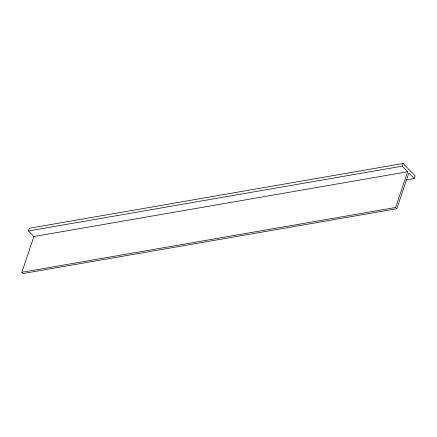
<?xml version="1.0" encoding="UTF-8"?>
<svg xmlns="http://www.w3.org/2000/svg" width="437" height="437" viewBox="0 0 437 437"><rect width="100%" height="100%" fill="white"/><g stroke="black" fill="none" stroke-linecap="round" stroke-linejoin="round"><path stroke-width="0.66" d="M33.878 236.548L21.85 272.289L395.589 207.488L407.617 171.752L33.878 236.548L28.454 230.96L29.361 228.267L403.1 163.471L415.15 175.893L414.243 178.586L406.181 179.984M28.454 230.96L402.198 166.158L403.1 163.471M21.85 272.289L23.057 273.529L396.796 208.733L408.824 172.992L414.243 178.586M402.198 166.158L407.617 171.752M395.589 207.488L396.796 208.733"/></g></svg>
